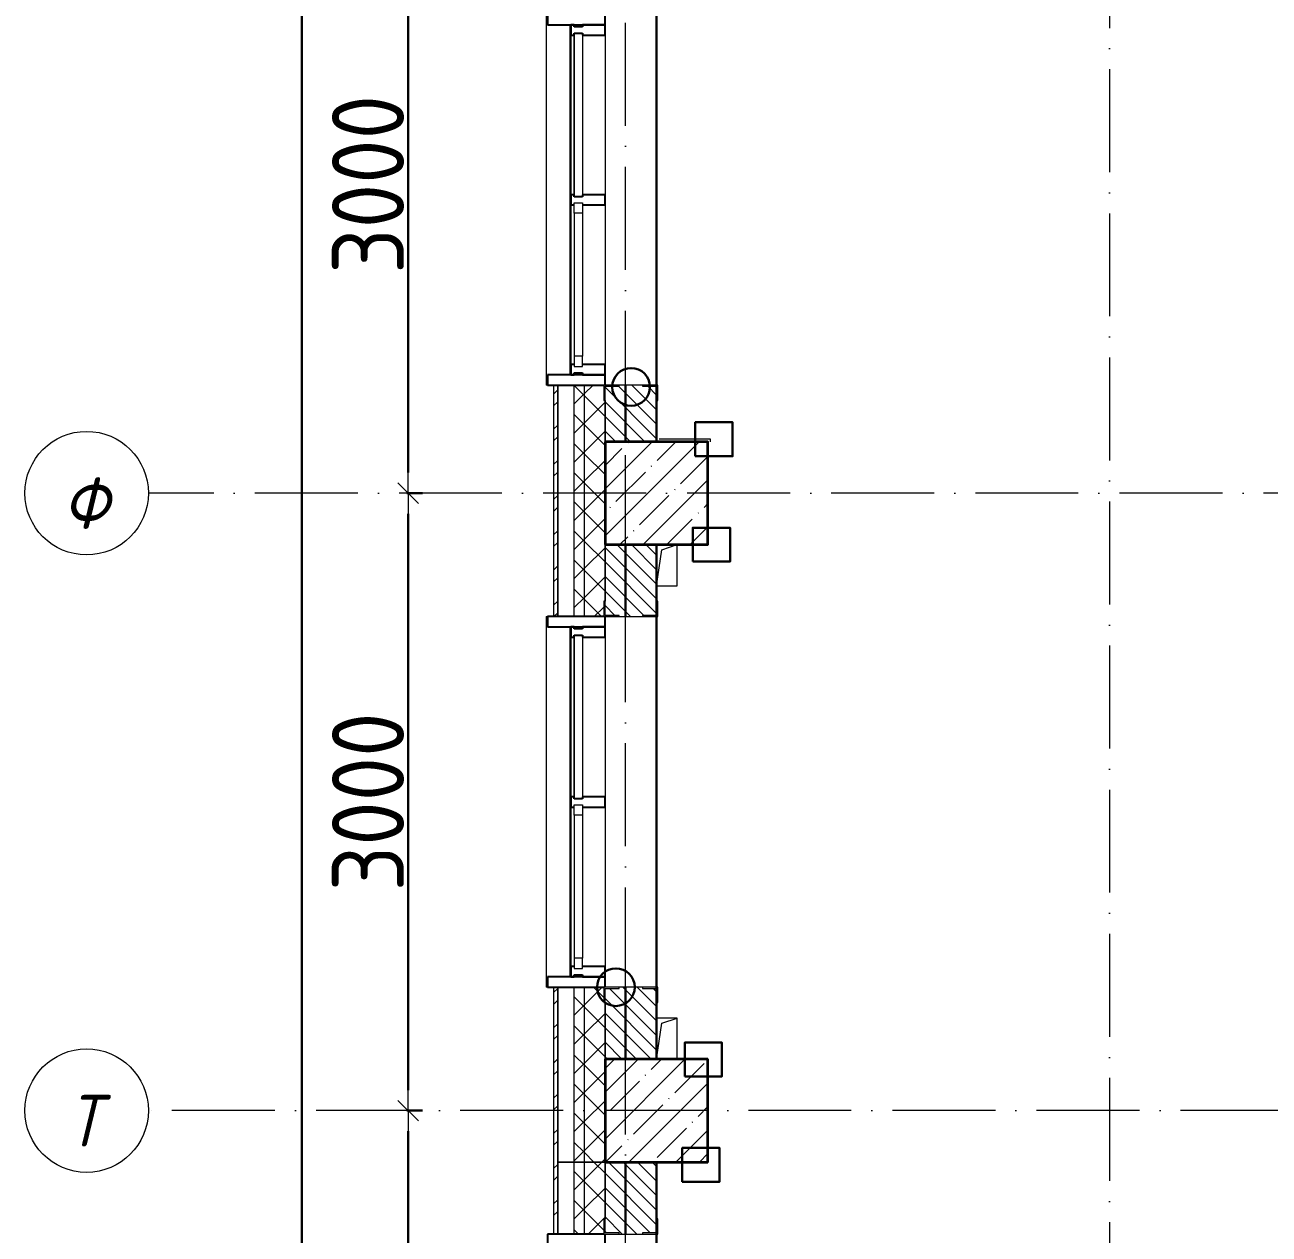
# Model space of a CAD drawing. Header units: millimetres. Extents: x -213536 to 1564669, y -45299 to 942238.
# Drawn here: x 427773 to 433818, y 458935 to 464810 of the extents above; entities that cross this region are included whole.
import ezdxf

# ---------------------------------------------------------------- set-up
doc = ezdxf.new("R2010")
doc.units = ezdxf.units.MM
doc.linetypes.add('50_200_ШТРИХ_1Т_ш5_п1_п1_', pattern=[700, 500, -100, 0, -100])
doc.linetypes.add('Штрих короткий', pattern=[300, 150, -150])
for name, color, linetype, lineweight in [('0-1', 7, 'Continuous', 5), ('0-2', 7, 'Continuous', 9), ('2.1) ПГП окна 2.8 м', 5, 'Continuous', 30), ('3) ЖБ 4м', 3, 'Continuous', 30), ('3.1) ЖБ окна 1.2 м', 102, 'Continuous', 30), ('4) Метл уголки', 6, 'Continuous', 30), ('5) Швы', 2, 'Continuous', 30), ('Импосты витража', 7, 'Continuous', 9), ('Импосты витража-1', 7, 'Continuous', 25), ('Каркас_Импост', 7, 'Continuous', 13), ('Несущие колонны', 7, 'Continuous', 9), ('Несущие колонны-1', 7, 'Continuous', 35), ('Обобщенные модели', 7, 'Continuous', 9), ('Общие ребра', 7, 'Continuous', 9), ('Окна', 7, 'Continuous', 9), ('Оси', 7, 'Continuous', 9), ('Оси-1', 7, 'Continuous', 20), ('Оси-2', 7, '50_200_ШТРИХ_1Т_ш5_п1_п1_', 9), ('Остекление-1', 7, 'Continuous', 9), ('Перемычка-1', 7, 'Штрих короткий', 9), ('Размеры', 7, 'Continuous', 15), ('Стены', 7, 'Continuous', 9), ('Стены-1', 7, 'Continuous', 13), ('Штриховка разреза-1', 7, 'Continuous', 9)]:
    doc.layers.add(name, color=color, linetype=linetype, lineweight=lineweight)
doc.layers.add('Каркас_Импост-2', color=7, linetype='Continuous', lineweight=9, true_color=0xaaaaaa)
doc.layers.get('0-2').off()
doc.styles.add('ISOCPEUR_I_1', font='isocpeui.ttf', dxfattribs={"width": 0.85, "height": 2.5})
doc.styles.add('СПДС', font='isocpeur.ttf', dxfattribs={"width": 0.9})
doc.dimstyles.new('Размера А3', dxfattribs={"dimtxt": 200, "dimasz": 100, "dimexe": 70, "dimexo": 100, "dimgap": 20, "dimtad": 1, "dimdec": 0, "dimrnd": 10, "dimzin": 0, "dimdsep": 46, "dimtxsty": 'СПДС', "dimblk": 'ARROWHEAD_6', "dimcen": 1, "dimclrd": 256, "dimclre": 256, "dimclrt": 256, "dimazin": 0, "dimtfac": 1, "dimtdec": 0, "dimtmove": 2, "dimatfit": 3, "dimfxl": 1, "dimtolj": 1, "dimtzin": 0, "dimarcsym": 0})
pattern_1 = [(135, (0, 0), (-35.35534, -35.35534), [])]
pattern_2 = [(45, (0, 0), (-70.71068, 70.71068), []), (135, (0, 0), (-70.71068, -70.71068), [])]
pattern_3 = [(45, (0, 0), (-85.5366, 85.5366), []), (45, (57.02, 0), (-85.5366, 85.5366), [])]

# ---------------------------------------------------------------- blocks, each defined once
blk = doc.blocks.new('Ось сетки - Круг_Ø6_00__ISO-2_5_0_9K_-16731441-АИ2_03_План отделки стен 3-го этажа _Часть 2_')
at = {"layer": 'Оси-1'}
blk.add_circle((0, 0), 3, dxfattribs=at)
blk = doc.blocks.new('ARROWHEAD_6')
at = {"color": 0, "linetype": 'Continuous'}
for p, q in [((0, 0), (-1, 0)), ((-0.5, -0.5), (0.5, 0.5))]:
    blk.add_line(p, q, dxfattribs=at)
blk = doc.blocks.new('*D4697')
at = {"layer": 'Defpoints', "color": 0, "transparency": 16777216}
for p in [(429529.1, 459535.4), (429635.2, 459535.4), (429529.1, 453535.4)]:
    blk.add_point(p, dxfattribs=at)
at = {"layer": 'Размеры', "lineweight": -2, "transparency": 16777216}
for p, q in [((429629.1, 459535.4), (429705.2, 459535.4)), ((429635.2, 453635.4), (429635.2, 459435.4)), ((429629.1, 453535.4), (429705.2, 453535.4))]:
    blk.add_line(p, q, dxfattribs=at)
at = {"layer": 'Размеры', "lineweight": -2, "transparency": 16777216, "xscale": 100, "yscale": 100, "zscale": 100}
for p, rotation in [((429635.2, 459535.4), 90), ((429635.2, 453535.4), 270)]:
    blk.add_blockref('ARROWHEAD_6', p, dxfattribs=dict(at, rotation=rotation))
at = {"layer": 'Размеры', "transparency": 16777216, "insert": (429440.2, 456535.4), "char_height": 350, "width": 2.488, "attachment_point": 5, "rotation": 90, "style": 'СПДС'}
blk.add_mtext('\\A1;6000', dxfattribs=at)
blk = doc.blocks.new('*D4698')
at = {"layer": 'Defpoints', "color": 0, "transparency": 16777216}
for p in [(429529.1, 462535.4), (429635.2, 462535.4), (429529.1, 459535.4)]:
    blk.add_point(p, dxfattribs=at)
at = {"layer": 'Размеры', "lineweight": -2, "transparency": 16777216}
for p, q in [((429629.1, 462535.4), (429705.2, 462535.4)), ((429635.2, 459635.4), (429635.2, 462435.4)), ((429629.1, 459535.4), (429705.2, 459535.4))]:
    blk.add_line(p, q, dxfattribs=at)
at = {"layer": 'Размеры', "lineweight": -2, "transparency": 16777216, "xscale": 100, "yscale": 100, "zscale": 100}
for p, rotation in [((429635.2, 462535.4), 90), ((429635.2, 459535.4), 270)]:
    blk.add_blockref('ARROWHEAD_6', p, dxfattribs=dict(at, rotation=rotation))
at = {"layer": 'Размеры', "transparency": 16777216, "insert": (429440.2, 461035.4), "char_height": 350, "width": 2.488, "attachment_point": 5, "rotation": 90, "style": 'СПДС'}
blk.add_mtext('\\A1;3000', dxfattribs=at)
blk = doc.blocks.new('*D4699')
at = {"layer": 'Defpoints', "color": 0, "transparency": 16777216}
for p in [(429529.1, 465535.4), (429635.2, 465535.4), (429529.1, 462535.4)]:
    blk.add_point(p, dxfattribs=at)
at = {"layer": 'Размеры', "lineweight": -2, "transparency": 16777216}
for p, q in [((429629.1, 465535.4), (429705.2, 465535.4)), ((429635.2, 462635.4), (429635.2, 465435.4)), ((429629.1, 462535.4), (429705.2, 462535.4))]:
    blk.add_line(p, q, dxfattribs=at)
at = {"layer": 'Размеры', "lineweight": -2, "transparency": 16777216, "xscale": 100, "yscale": 100, "zscale": 100}
for p, rotation in [((429635.2, 465535.4), 90), ((429635.2, 462535.4), 270)]:
    blk.add_blockref('ARROWHEAD_6', p, dxfattribs=dict(at, rotation=rotation))
at = {"layer": 'Размеры', "transparency": 16777216, "insert": (429440.2, 464035.4), "char_height": 350, "width": 2.488, "attachment_point": 5, "rotation": 90, "style": 'СПДС'}
blk.add_mtext('\\A1;3000', dxfattribs=at)
blk = doc.blocks.new('*D4702')
at = {"layer": 'Defpoints', "color": 0, "transparency": 16777216}
for p in [(429013.2, 474685.4), (429119.2, 474685.4), (429013.2, 425235.4)]:
    blk.add_point(p, dxfattribs=at)
at = {"layer": 'Размеры', "lineweight": -2, "transparency": 16777216}
for p, q in [((429113.2, 474685.4), (429189.2, 474685.4)), ((429119.2, 425335.4), (429119.2, 474585.4)), ((429113.2, 425235.4), (429189.2, 425235.4))]:
    blk.add_line(p, q, dxfattribs=at)
at = {"layer": 'Размеры', "lineweight": -2, "transparency": 16777216, "xscale": 100, "yscale": 100, "zscale": 100}
for p, rotation in [((429119.2, 474685.4), 90), ((429119.2, 425235.4), 270)]:
    blk.add_blockref('ARROWHEAD_6', p, dxfattribs=dict(at, rotation=rotation))
at = {"layer": 'Размеры', "transparency": 16777216, "insert": (428924.2, 449960.4), "char_height": 350, "width": 3.261, "attachment_point": 5, "rotation": 90, "style": 'СПДС'}
blk.add_mtext('\\A1;49450', dxfattribs=at)
blk = doc.blocks.new('BSC_Колонна _Прямоугольная - 500х500-V35-АИ2_03_План отделки стен 3-го этажа _Часть 2_')
at = {"layer": 'Несущие колонны'}
h = blk.add_hatch(dxfattribs=at)
h.set_pattern_fill('FP_43', color=256, style=0, pattern_type=2)
h.set_pattern_definition([(45, (-150, -34300), (-114.04925, 114.04925), []), (45, (-35.95, -34300), (-114.04925, 114.04925), [201.613, -40.323, 3.353, -36.97])])
h.paths.add_polyline_path([(-250, -250), (250, -250), (250, 250), (-250, 250)], flags=0)
at = {"layer": 'Несущие колонны-1'}
for p, q in [((250, 250), (-250, 250)), ((-250, 250), (-250, -250)), ((250, -250), (250, 250)), ((-250, -250), (250, -250))]:
    blk.add_line(p, q, dxfattribs=at)
blk = doc.blocks.new('BSC_Колонна _Прямоугольная - 500х500-V47-АИ2_03_План отделки стен 3-го этажа _Часть 2_')
at = {"layer": 'Несущие колонны'}
h = blk.add_hatch(dxfattribs=at)
h.set_pattern_fill('FP_55', color=256, style=0, pattern_type=2)
h.set_pattern_definition([(45, (-150, -37300), (-114.04925, 114.04925), []), (45, (-35.95, -37300), (-114.04925, 114.04925), [201.613, -40.323, 3.353, -36.97])])
h.paths.add_polyline_path([(-250, -250), (250, -250), (250, 250), (-250, 250), (-250, 142.9)], flags=0)
at = {"layer": 'Несущие колонны-1'}
for p, q in [((250, 250), (-250, 250)), ((-250, 250), (-250, -250)), ((250, -250), (250, 250)), ((-250, -250), (250, -250))]:
    blk.add_line(p, q, dxfattribs=at)
blk = doc.blocks.new('Проем_Дверь_Прямоугольный - 1800х2700h_оконные проемы-25805030-АИ2_03_План отделки стен 3-го этажа _Часть 2_')
at = {"layer": 'Перемычка-1'}
for p, q in [((900, 125), (-900, 125)), ((900, -125), (-900, -125))]:
    blk.add_line(p, q, dxfattribs=at)
blk = doc.blocks.new('PNS_Панель прямоугольная2 - Нр_Стекло - 40мм-26243474-АИ2_03_План отделки стен 3-го этажа _Часть 2_')
at = {"layer": 'Каркас_Импост'}
for p, q in [((-397.5, 0), (-397.5, 40)), ((-397.5, 40), (-347.5, 40)), ((-347.5, 40), (-347.5, 0)), ((397.5, 40), (347.5, 40)), ((347.5, 40), (347.5, 0)), ((397.5, 0), (397.5, 40)), ((-347.5, 0), (-397.5, 0)), ((347.5, 0), (397.5, 0))]:
    blk.add_line(p, q, dxfattribs=at)
at = {"layer": 'Каркас_Импост-2'}
for p, q in [((-347.5, 40), (347.5, 40)), ((-347.5, 0), (347.5, 0))]:
    blk.add_line(p, q, dxfattribs=at)
blk = doc.blocks.new('Прямоугольный импост - Импост структурный с накладкой - 150мм-25647633-АИ2_03_План отделки стен 3-го этажа _Часть 2_')
at = {"layer": 'Импосты витража-1'}
for p, q in [((-25, 0), (-25, 17)), ((-25, 17), (25, 17)), ((-15, 0), (-25, 0)), ((-15, -40), (-15, 0)), ((25, 17), (25, 0)), ((-25, -150), (-25, -40)), ((-25, -40), (-15, -40)), ((25, -40), (25, -150)), ((25, -150), (-25, -150))]:
    blk.add_line(p, q, dxfattribs=at)
blk = doc.blocks.new('Прямоугольный импост - Импост структурный с накладкой - 150мм-25647642-АИ2_03_План отделки стен 3-го этажа _Часть 2_')
at = {"layer": 'Импосты витража'}
for p, q in [((27275, -100), (28050, -100)), ((27275, -267), (28050, -267))]:
    blk.add_line(p, q, dxfattribs=at)
blk = doc.blocks.new('Прямоугольный импост - Импост структурный с накладкой - 150мм-V161-АИ2_03_План отделки стен 3-го этажа _Часть 2_')
at = {"layer": 'Импосты витража-1'}
for p, q in [((-25, 0), (-25, 17)), ((-25, 17), (25, 17)), ((25, 0), (15, 0)), ((15, 0), (15, -40)), ((25, 17), (25, 0)), ((-25, -150), (-25, -40)), ((15, -40), (25, -40)), ((25, -40), (25, -150)), ((25, -150), (-25, -150))]:
    blk.add_line(p, q, dxfattribs=at)
blk = doc.blocks.new('PNS_Панель прямоугольная1 - Нр_Стекло - 40мм-25259299-АИ2_03_План отделки стен 3-го этажа _Часть 2_')
at = {"layer": 'Остекление-1'}
for p, q in [((-387.5, 40), (387.5, 40)), ((-397.5, 0), (397.5, 0)), ((387.5, 0), (-387.5, 0))]:
    blk.add_line(p, q, dxfattribs=at)
blk = doc.blocks.new('Прямоугольный импост - Импост структурный с накладкой - 150мм-25647644-АИ2_03_План отделки стен 3-го этажа _Часть 2_')
at = {"layer": 'Импосты витража-1'}
for p, q in [((-25, 0), (-25, 17)), ((-25, 17), (25, 17)), ((-15, 0), (-25, 0)), ((-15, -40), (-15, 0)), ((25, 0), (15, 0)), ((15, 0), (15, -40)), ((25, 17), (25, 0)), ((-25, -150), (-25, -40)), ((-25, -40), (-15, -40)), ((15, -40), (25, -40)), ((25, -40), (25, -150)), ((25, -150), (-25, -150))]:
    blk.add_line(p, q, dxfattribs=at)
blk = doc.blocks.new('Прямоугольный импост - Откос НВФ_50х280 мм-V169-АИ2_03_План отделки стен 3-го этажа _Часть 2_')
at = {"layer": 'Импосты витража-1'}
for p, q in [((-50, 130), (0, 130)), ((-50, -150), (-50, 130)), ((0, 130), (0, -144)), ((0, -150), (-50, -150))]:
    blk.add_line(p, q, dxfattribs=at)
blk = doc.blocks.new('Прямоугольный импост - Откос НВФ_50х280 мм-25993838-АИ2_03_План отделки стен 3-го этажа _Часть 2_')
at = {"layer": 'Импосты витража-1'}
for p, q in [((0, 130), (-50, 130)), ((-50, 130), (-50, -150)), ((0, -144), (0, 130)), ((-50, -150), (0, -150))]:
    blk.add_line(p, q, dxfattribs=at)
blk = doc.blocks.new('Прямоугольный импост - Откос НВФ_50х280 мм-25995273-АИ2_03_План отделки стен 3-го этажа _Часть 2_')
at = {"layer": 'Импосты витража-1'}
for p, q in [((0, 130), (-50, 130)), ((-50, 130), (-50, -150)), ((0, -144), (0, 130)), ((-50, -150), (0, -150))]:
    blk.add_line(p, q, dxfattribs=at)
blk = doc.blocks.new('Фахверк_СКБ_Уголок - 250_2700-27497298-АИ2_03_План отделки стен 3-го этажа _Часть 2_')
at = {"layer": 'Обобщенные модели'}
for p, q in [((200, 181), (125, 181)), ((125, 181), (125, 106)), ((131, 106), (131, 175)), ((131, 175), (200, 175)), ((200, 175), (200, 181)), ((125, 106), (131, 106)), ((131, -6), (125, -6)), ((125, -6), (125, -81)), ((131, -75), (131, -6)), ((125, -81), (200, -81)), ((200, -75), (131, -75)), ((200, -81), (200, -75))]:
    blk.add_line(p, q, dxfattribs=at)
blk = doc.blocks.new('AR_Отверстие прямоугольное _в плите_ - AR_Отверстие прямоугольное _в плите_-V213-АИ2_03_План отделки стен 3-го этажа _Часть 2_')
at = {"layer": 'Обобщенные модели'}
for p, q in [((-50, -100), (-25, 75)), ((-25, 75), (50, 100)), ((50, -100), (50, 100)), ((-50, -100), (50, -100))]:
    blk.add_line(p, q, dxfattribs=at)
blk = doc.blocks.new('AR_Отверстие прямоугольное _в плите_ - AR_Отверстие прямоугольное _в плите_-V215-АИ2_03_План отделки стен 3-го этажа _Часть 2_')
at = {"layer": 'Обобщенные модели'}
for p, q in [((50, 100), (-50, 100)), ((-50, -100), (-25, 75)), ((-25, 75), (50, 100)), ((50, -100), (50, 100))]:
    blk.add_line(p, q, dxfattribs=at)
blk = doc.blocks.new('Отлив_СКБ - Отлив витража_120_НВФ-V269-АИ2_03_План отделки стен 3-го этажа _Часть 2_')
at = {"layer": 'Окна'}
for p, q in [((0, 113), (0, 120)), ((1800, 120), (0, 120)), ((1800, 120), (1800, 113)), ((50, 2), (1750, 2))]:
    blk.add_line(p, q, dxfattribs=at)
blk = doc.blocks.new('0125-Р-ОО-Ш2-АР-о_23_10_2024_rvt-1-АИ2_03_План отделки стен 3-го этажа _Часть 2_')
at = {"layer": 'Штриховка разреза-1'}
h = blk.add_hatch(dxfattribs=at)
h.set_pattern_fill('FP_80', color=256, style=0, pattern_type=2)
h.set_pattern_definition(pattern_3)
h.paths.add_polyline_path([(-330, 33880), (-330.3, 34900), (-350, 34900), (-350, 33880), (-330.3, 33880)], flags=0)
h.paths.add_polyline_path([(-330.3, 36700), (-330, 36700), (-330.3, 37825), (-350, 37825), (-350, 36700)], flags=0)
h.paths.add_polyline_path([(-330, 39625), (-330.3, 40750), (-350, 40750), (-350, 39625), (-330.3, 39625)], flags=0)
h.paths.add_polyline_path([(-330.3, 42550), (-330, 42550), (-330.3, 43750), (-350, 43750), (-350, 42550)], flags=0)
h.paths.add_polyline_path([(-330.3, 45550), (-330, 45550), (-330.3, 46750), (-350, 46750), (-350, 45550)], flags=0)
h.paths.add_polyline_path([(-350, 48550), (-330, 48550), (-330, 49800), (-350, 49800), (-350, 49455.7)], flags=0)
h = blk.add_hatch(dxfattribs=at)
h.set_pattern_fill('FP_81', color=256, style=0, pattern_type=2)
h.set_pattern_definition(pattern_2)
h.paths.add_polyline_path([(-200, 34050), (-200, 34900), (-250, 34900), (-250, 34050)], flags=0)
h.paths.add_polyline_path([(-250, 36700), (-200, 36700), (-200, 37825), (-250, 37825), (-250, 37442.9)], flags=0)
h.paths.add_polyline_path([(-200, 39625), (-200, 40750), (-250, 40750), (-250, 39625)], flags=0)
h.paths.add_polyline_path([(-250, 42550), (-200, 42550), (-200, 43750), (-250, 43750), (-250, 42987.2)], flags=0)
h.paths.add_polyline_path([(-200, 45550), (-200, 46750), (-250, 46750), (-250, 45550)], flags=0)
h.paths.add_polyline_path([(-200, 48550), (-200, 49700), (-250, 49700), (-250, 48550)], flags=0)
h = blk.add_hatch(dxfattribs=at)
h.set_pattern_fill('FP_81', color=256, style=0, pattern_type=2)
h.set_pattern_definition(pattern_2)
h.paths.add_polyline_path([(-100, 34050), (-100, 34825), (-106, 34825), (-106, 34900), (-200, 34900), (-200, 34050)], flags=0)
h.paths.add_polyline_path([(-200, 36700), (-106, 36700), (-106, 36775), (-100, 36775), (-100, 37750), (-106, 37750), (-106, 37825), (-200, 37825), (-200, 36775)], flags=0)
h.paths.add_polyline_path([(-106, 39625), (-106, 39700), (-100, 39700), (-100, 40675), (-106, 40675), (-106, 40750), (-200, 40750), (-200, 39625)], flags=0)
h.paths.add_polyline_path([(-106, 42550), (-106, 42625), (-100, 42625), (-100, 43675), (-106, 43675), (-106, 43750), (-200, 43750), (-200, 42550)], flags=0)
h.paths.add_polyline_path([(-100, 45550), (-100, 46675), (-106, 46675), (-106, 46750), (-200, 46750), (-200, 45550)], flags=0)
h.paths.add_polyline_path([(-106, 48550), (-106, 48625), (-100, 48625), (-100, 49650), (-200, 49650), (-200, 48550)], flags=0)
h = blk.add_hatch(dxfattribs=at)
h.set_pattern_fill('FP_1', color=256, style=0, pattern_type=2)
h.set_pattern_definition(pattern_1)
h.paths.add_polyline_path([(150, 37550), (150, 37819), (81, 37819), (81, 37825), (-31, 37825), (-31, 37819), (-100, 37819), (-99.7, 37550), (81, 37550)], flags=0)
h.paths.add_polyline_path([(81, 39625), (81, 39631), (150, 39631), (150, 40049.7), (-100, 40049.7), (-100, 39631), (-31, 39631), (-31, 39625)], flags=0)
h = blk.add_hatch(dxfattribs=at)
h.set_pattern_fill('FP_1', color=256, style=0, pattern_type=2)
h.set_pattern_definition(pattern_1)
h.paths.add_polyline_path([(-100, 34550), (150, 34550), (150, 34894), (81, 34894), (81, 34900), (-31, 34900), (-31, 34894), (-100, 34894), (-100, 34670.7)], flags=0)
h.paths.add_polyline_path([(81, 36700), (81, 36706), (150, 36706), (150, 37050), (-100, 37050), (-100, 36706), (-31, 36706), (-31, 36700)], flags=0)
h = blk.add_hatch(dxfattribs=at)
h.set_pattern_fill('FP_81', color=256, style=0, pattern_type=2)
h.set_pattern_definition(pattern_2)
h.paths.add_polyline_path([(-250, 30700), (-200, 30700), (-200, 31900), (-250, 31900), (-250, 30974.4)], flags=0)
h.paths.add_polyline_path([(-200, 33700), (-200, 34050), (-250, 34050), (-250, 33700)], flags=0)
h = blk.add_hatch(dxfattribs=at)
h.set_pattern_fill('FP_81', color=256, style=0, pattern_type=2)
h.set_pattern_definition(pattern_2)
h.paths.add_polyline_path([(-200, 30700), (-106, 30700), (-106, 30775), (-100, 30775), (-100, 31825), (-106, 31825), (-106, 31900), (-200, 31900), (-200, 30706)], flags=0)
h.paths.add_polyline_path([(-200, 33700), (-106, 33700), (-106, 33775), (-100, 33775), (-100, 34050), (-200, 34050), (-200, 33706)], flags=0)
h = blk.add_hatch(dxfattribs=at)
h.set_pattern_fill('FP_1', color=256, style=0, pattern_type=2)
h.set_pattern_definition(pattern_1)
h.paths.add_polyline_path([(81, 25550), (150, 25550), (150, 25894), (81, 25894), (81, 25900), (-31, 25900), (-31, 25894), (-100, 25894), (-100, 25550)], flags=0)
h.paths.add_polyline_path([(81, 30700), (81, 30706), (150, 30706), (150, 31894), (81, 31894), (81, 31900), (-31, 31900), (-31, 31894), (-100, 31894), (-100, 30706), (-31, 30706), (-31, 30700)], flags=0)
h.paths.add_polyline_path([(81, 33700), (81, 33706), (150, 33706), (150, 34050), (-100, 34050), (-100, 33706), (-31, 33706), (-31, 33700)], flags=0)
h = blk.add_hatch(dxfattribs=at)
h.set_pattern_fill('FP_80', color=256, style=0, pattern_type=2)
h.set_pattern_definition(pattern_3)
h.paths.add_polyline_path([(-330.3, 30700), (-330, 30700), (-330.3, 31900), (-350, 31900), (-350, 30700)], flags=0)
h.paths.add_polyline_path([(-330, 33700), (-330.3, 33880), (-350, 33880), (-350, 33700), (-330.3, 33700)], flags=0)
at = {"layer": 'Общие ребра'}
for p, q in [((-330, 37825), (-330, 36700)), ((-330, 36700), (-330, 37825)), ((-250, 36700), (-250, 37825)), ((-200, 36700), (-200, 37825)), ((-100, 37750), (-100, 37550)), ((-100, 37550), (-100, 37750)), ((-100, 37050), (-100, 36775)), ((-100, 36775), (-100, 37050)), ((-330, 34900), (-330, 34050)), ((-330, 34050), (-330, 34900)), ((-250, 34050), (-250, 34900)), ((-200, 34050), (-200, 34900)), ((-100, 34825), (-100, 34550)), ((-100, 34550), (-100, 34825)), ((-250, 33700), (-250, 34050)), ((-200, 33700), (-200, 34050)), ((-100, 34050), (-100, 33775)), ((-100, 33775), (-100, 34050)), ((-330, 33880), (-330, 33700)), ((-330, 33700), (-330, 33880))]:
    blk.add_line(p, q, dxfattribs=at)
at = {"layer": 'Стены'}
for p, q in [((150, 39625), (150, 37825)), ((150, 36700), (150, 34900)), ((150, 33700), (150, 31900))]:
    blk.add_line(p, q, dxfattribs=at)
at = {"layer": 'Стены-1'}
for p, q in [((-350, 37825), (-350, 36700)), ((-330, 37825), (-350, 37825)), ((-106, 37825), (-330, 37825)), ((81, 37825), (-31, 37825)), ((150, 37550), (150, 37750)), ((150, 36775), (150, 37050)), ((-350, 36700), (-330, 36700)), ((-330, 36700), (-106, 36700)), ((-31, 36700), (81, 36700)), ((-350, 34900), (-350, 33880)), ((-330, 34900), (-350, 34900)), ((-106, 34900), (-330, 34900)), ((81, 34900), (-31, 34900)), ((150, 34550), (150, 34825)), ((-330, 34050), (-100, 34050)), ((-330, 33880), (-330, 34050)), ((-330, 34050), (-330, 33880)), ((-100, 34050), (-330, 34050)), ((150, 33775), (150, 34050)), ((-350, 33880), (-350, 33700)), ((-350, 33700), (-330, 33700)), ((-330, 33700), (-106, 33700)), ((-31, 33700), (81, 33700))]:
    blk.add_line(p, q, dxfattribs=at)
at = {"layer": '0-2'}
for name, p, rotation in [('Отлив_СКБ - Отлив витража_120_НВФ-V269-АИ2_03_План отделки стен 3-го этажа _Часть 2_', (-267, 37825), 90), ('Прямоугольный импост - Откос НВФ_50х280 мм-25993838-АИ2_03_План отделки стен 3-го этажа _Часть 2_', (-250, 39625), 89.99999999999773), ('Проем_Дверь_Прямоугольный - 1800х2700h_оконные проемы-25805030-АИ2_03_План отделки стен 3-го этажа _Часть 2_', (25, 38725), 89.99999999999991), ('PNS_Панель прямоугольная1 - Нр_Стекло - 40мм-25259299-АИ2_03_План отделки стен 3-го этажа _Часть 2_', (-250, 39137.5), 269.9999999999977), ('Прямоугольный импост - Импост структурный с накладкой - 150мм-25647642-АИ2_03_План отделки стен 3-го этажа _Часть 2_', (0, 66800), 270.0000000000001), ('Прямоугольный импост - Импост структурный с накладкой - 150мм-25647642-АИ2_03_План отделки стен 3-го этажа _Часть 2_', (0, 65975), 270.0000000000001), ('PNS_Панель прямоугольная2 - Нр_Стекло - 40мм-26243474-АИ2_03_План отделки стен 3-го этажа _Часть 2_', (-250, 38312.5), 269.9999999999977), ('Фахверк_СКБ_Уголок - 250_2700-27497298-АИ2_03_План отделки стен 3-го этажа _Часть 2_', (-25, 37950), 269.9999999999999), ('Фахверк_СКБ_Уголок - 250_2700-27497298-АИ2_03_План отделки стен 3-го этажа _Часть 2_', (75, 36575), 89.99999999999991), ('Отлив_СКБ - Отлив витража_120_НВФ-V269-АИ2_03_План отделки стен 3-го этажа _Часть 2_', (-267, 34900), 90), ('Прямоугольный импост - Откос НВФ_50х280 мм-25993838-АИ2_03_План отделки стен 3-го этажа _Часть 2_', (-250, 36700), 89.99999999999773), ('Проем_Дверь_Прямоугольный - 1800х2700h_оконные проемы-25805030-АИ2_03_План отделки стен 3-го этажа _Часть 2_', (25, 35800), 89.99999999999991), ('Прямоугольный импост - Импост структурный с накладкой - 150мм-25647642-АИ2_03_План отделки стен 3-го этажа _Часть 2_', (0, 63875), 270.0000000000001), ('PNS_Панель прямоугольная1 - Нр_Стекло - 40мм-25259299-АИ2_03_План отделки стен 3-го этажа _Часть 2_', (-250, 36212.5), 269.9999999999977), ('Прямоугольный импост - Импост структурный с накладкой - 150мм-25647642-АИ2_03_План отделки стен 3-го этажа _Часть 2_', (0, 63050), 270.0000000000001), ('PNS_Панель прямоугольная2 - Нр_Стекло - 40мм-26243474-АИ2_03_План отделки стен 3-го этажа _Часть 2_', (-250, 35387.5), 269.9999999999977), ('Фахверк_СКБ_Уголок - 250_2700-27497298-АИ2_03_План отделки стен 3-го этажа _Часть 2_', (-25, 35025), 269.9999999999999), ('Фахверк_СКБ_Уголок - 250_2700-27497298-АИ2_03_План отделки стен 3-го этажа _Часть 2_', (75, 33575), 89.99999999999991), ('Прямоугольный импост - Откос НВФ_50х280 мм-25995273-АИ2_03_План отделки стен 3-го этажа _Часть 2_', (-250, 33700), 89.99999999999847), ('Проем_Дверь_Прямоугольный - 1800х2700h_оконные проемы-25805030-АИ2_03_План отделки стен 3-го этажа _Часть 2_', (25, 32800), 89.99999999999991)]:
    blk.add_blockref(name, p, dxfattribs=dict(at, rotation=rotation))
at = {"layer": '0-2', "extrusion": (0, 0, -1), "rotation": 270.0000000000023}
for name, p in [('Прямоугольный импост - Импост структурный с накладкой - 150мм-25647644-АИ2_03_План отделки стен 3-го этажа _Часть 2_', (250, 39550)), ('Прямоугольный импост - Импост структурный с накладкой - 150мм-25647633-АИ2_03_План отделки стен 3-го этажа _Часть 2_', (250, 38725)), ('Прямоугольный импост - Импост структурный с накладкой - 150мм-V161-АИ2_03_План отделки стен 3-го этажа _Часть 2_', (250, 37900)), ('Прямоугольный импост - Откос НВФ_50х280 мм-V169-АИ2_03_План отделки стен 3-го этажа _Часть 2_', (250, 37825)), ('Прямоугольный импост - Импост структурный с накладкой - 150мм-25647644-АИ2_03_План отделки стен 3-го этажа _Часть 2_', (250, 36625)), ('Прямоугольный импост - Импост структурный с накладкой - 150мм-25647633-АИ2_03_План отделки стен 3-го этажа _Часть 2_', (250, 35800)), ('Прямоугольный импост - Откос НВФ_50х280 мм-V169-АИ2_03_План отделки стен 3-го этажа _Часть 2_', (250, 34900)), ('Прямоугольный импост - Импост структурный с накладкой - 150мм-V161-АИ2_03_План отделки стен 3-го этажа _Часть 2_', (250, 34975))]:
    blk.add_blockref(name, p, dxfattribs=at)
at = {"layer": '0-2'}
for name, p in [('BSC_Колонна _Прямоугольная - 500х500-V47-АИ2_03_План отделки стен 3-го этажа _Часть 2_', (150, 37300)), ('AR_Отверстие прямоугольное _в плите_ - AR_Отверстие прямоугольное _в плите_-V213-АИ2_03_План отделки стен 3-го этажа _Часть 2_', (200, 36950)), ('AR_Отверстие прямоугольное _в плите_ - AR_Отверстие прямоугольное _в плите_-V215-АИ2_03_План отделки стен 3-го этажа _Часть 2_', (200, 34650)), ('BSC_Колонна _Прямоугольная - 500х500-V35-АИ2_03_План отделки стен 3-го этажа _Часть 2_', (150, 34300))]:
    blk.add_blockref(name, p, dxfattribs=at)
blk = doc.blocks.new('3этНиз')
at = {"layer": 'Стены-1'}
for p, q in [((431104.1, 462797.4), (430854.1, 462797.4)), ((431104.1, 462785.4), (431104.1, 462797.4))]:
    blk.add_line(p, q, dxfattribs=at)
at = {"layer": '0-1'}
blk.add_blockref('0125-Р-ОО-Ш2-АР-о_23_10_2024_rvt-1-АИ2_03_План отделки стен 3-го этажа _Часть 2_', (430692.1, 425235.4), dxfattribs=at)
blk = doc.blocks.new('Ось 3 этаж')
at = {"layer": 'Оси-2'}
for p, q in [((430692.1, 423014.8), (430692.1, 477896.8)), ((433042.1, 477896.8), (433042.1, 423014.8)), ((438492.1, 462535.4), (428373.3, 462535.4)), ((459092.1, 459535.4), (428373.3, 459535.4))]:
    blk.add_line(p, q, dxfattribs=at)
at = {"layer": 'Оси-1', "xscale": 99.99999999999993, "yscale": 99.99999999999993, "zscale": 99.99999999999993, "rotation": 89.9999999999998}
for p in [(428073.3, 462535.4), (428073.3, 459535.4)]:
    blk.add_blockref('Ось сетки - Круг_Ø6_00__ISO-2_5_0_9K_-16731441-АИ2_03_План отделки стен 3-го этажа _Часть 2_', p, dxfattribs=at)
at = {"layer": 'Оси', "char_height": 250, "attachment_point": 1, "style": 'ISOCPEUR_I_1'}
for s, insert, width in [('\\fISOCPEUR|b0|i1|c204|p34|;\\W.9;Ф', (427956.6, 462611.5), 281.392), ('\\fISOCPEUR|b0|i1|c204|p34|;\\W.9;Т', (427980.5, 459611.5), 223.671)]:
    blk.add_mtext(s, dxfattribs=dict(at, insert=insert, width=width))
at = {"layer": 'Размеры'}
for base, p1, p2, picture, middle in [((429119.2, 474685.4), (429013.2, 425235.4), (429013.2, 474685.4), '*D4702', (428924.2, 449960.4)), ((429635.2, 465535.4), (429529.1, 462535.4), (429529.1, 465535.4), '*D4699', (429440.2, 464035.4)), ((429635.2, 462535.4), (429529.1, 459535.4), (429529.1, 462535.4), '*D4698', (429440.2, 461035.4)), ((429635.2, 459535.4), (429529.1, 453535.4), (429529.1, 459535.4), '*D4697', (429440.2, 456535.4))]:
    dim = blk.add_linear_dim(base=base, p1=p1, p2=p2, angle=90, dimstyle='Размера А3', override={"dimtxt": 350}, dxfattribs=at)
    dim.commit()
    dim.dimension.update_dxf_attribs({"geometry": picture, "text_midpoint": middle})

msp = doc.modelspace()

# ---------------------------------------------------------------- linework, layer by layer
at = {"layer": '2.1) ПГП окна 2.8 м'}
for points in [[(430692.1, 463060.4), (430692.1, 462785.4)], [(430692.1, 462285.4), (430692.1, 461935.4)], [(430692.1, 460135.4), (430692.1, 459785.4)], [(430692.1, 459285.4), (430692.1, 458935.4)]]:
    msp.add_lwpolyline(points, dxfattribs=at)
at = {"layer": '3) ЖБ 4м'}
for points in [[(430842.1, 462285.4), (431092.1, 462285.4), (431092.1, 462785.4), (430842.1, 462785.4)], [(430842.1, 459285.4), (431092.1, 459285.4), (431092.1, 459785.4), (430842.1, 459785.4)]]:
    msp.add_lwpolyline(points, dxfattribs=at)
at = {"layer": '3.1) ЖБ окна 1.2 м'}
for points in [[(430842.1, 465285.4), (430842.1, 462785.4)], [(430842.1, 462285.4), (430842.1, 459785.4)], [(430842.1, 459285.4), (430842.1, 456641.4)]]:
    msp.add_lwpolyline(points, dxfattribs=at)
at = {"layer": '4) Метл уголки'}
for points in [[(431030.4, 462715), (431211.7, 462715), (431211.7, 462879.7), (431030.4, 462879.7)], [(431018.4, 462203), (431199.7, 462203), (431199.7, 462367.7), (431018.4, 462367.7)], [(430978.9, 459701.6), (431160.1, 459701.6), (431160.1, 459866.3), (430978.9, 459866.3)], [(430966.9, 459189.6), (431148.1, 459189.6), (431148.1, 459354.3), (430966.9, 459354.3)]]:
    msp.add_lwpolyline(points, close=True, dxfattribs=at)
at = {"layer": '5) Швы'}
for centre in [(430718.7, 463051.7), (430644.5, 460135.1)]:
    msp.add_circle(centre, 91.6, dxfattribs=at)

# ---------------------------------------------------------------- block references
at = {"color": 5, "lineweight": 30}
msp.add_blockref('Ось 3 этаж', (0, 0), dxfattribs=at)
at = {"layer": '3) ЖБ 4м'}
msp.add_blockref('3этНиз', (0, 0), dxfattribs=at)

doc.saveas('drawing.dxf')
